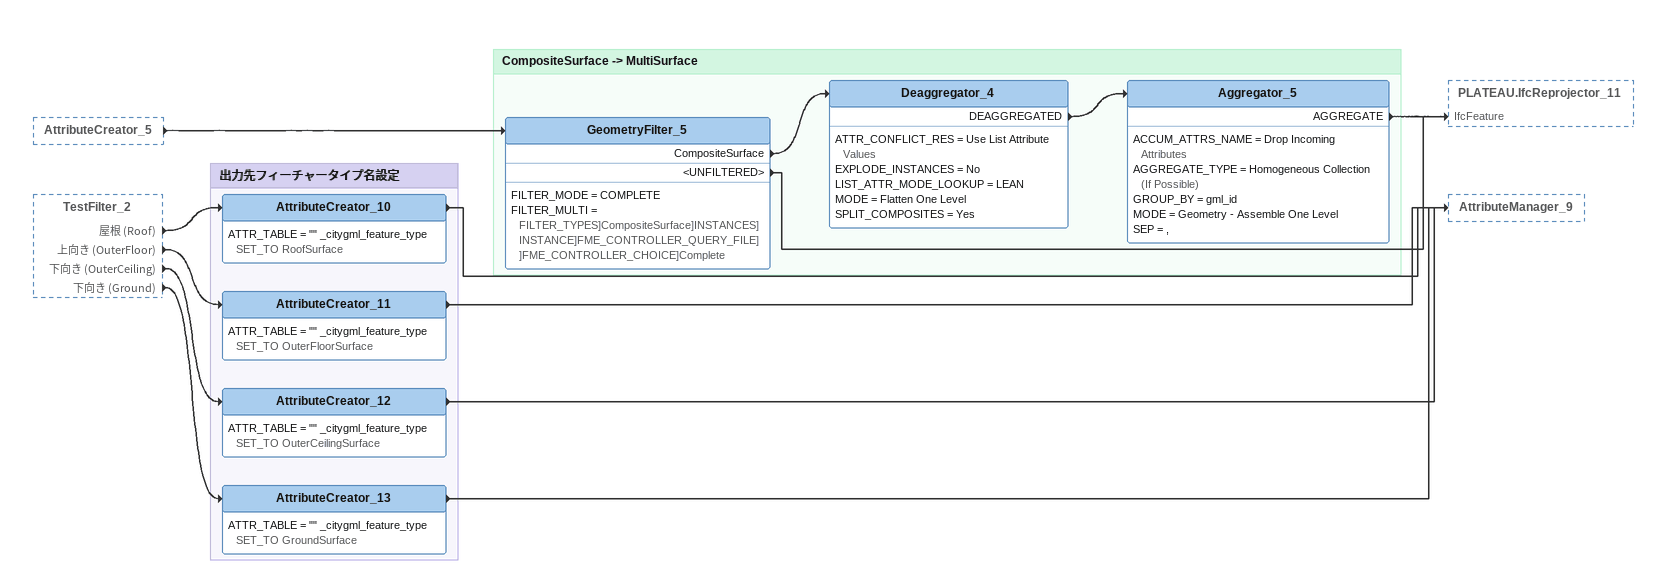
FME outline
AttributeCreator_5 [outside]
    -> GeometryFilter_5
TestFilter_2 [outside]
    屋根 (Roof) -> AttributeCreator_10
    上向き (OuterFloor) -> AttributeCreator_11
    下向き (OuterCeiling) -> AttributeCreator_12
    下向き (Ground) -> AttributeCreator_13

Bookmark: 出力先フィーチャータイプ名設定
AttributeCreator_10
    ATTR_TABLE = "" _citygml_feature_type SET_TO RoofSurface
    -> AttributeManager_9
AttributeCreator_11
    ATTR_TABLE = "" _citygml_feature_type SET_TO OuterFloorSurface
    -> AttributeManager_9
AttributeCreator_12
    ATTR_TABLE = "" _citygml_feature_type SET_TO OuterCeilingSurface
    -> AttributeManager_9
AttributeCreator_13
    ATTR_TABLE = "" _citygml_feature_type SET_TO GroundSurface
    -> AttributeManager_9

Bookmark: CompositeSurface -> MultiSurface
GeometryFilter_5
    FILTER_MODE = COMPLETE
    FILTER_MULTI = FILTER_TYPES]CompositeSurface]INSTANCES]INSTANCE]FME_CONTROLLER_QUERY_FILE]]FME_CONTROLLER_CHOICE]Complete
    CompositeSurface -> Deaggregator_4
    <UNFILTERED> -> PLATEAU.IfcReprojector_11 [IfcFeature]
Deaggregator_4
    ATTR_CONFLICT_RES = Use List Attribute Values
    EXPLODE_INSTANCES = No
    LIST_ATTR_MODE_LOOKUP = LEAN
    MODE = Flatten One Level
    SPLIT_COMPOSITES = Yes
    DEAGGREGATED -> Aggregator_5
Aggregator_5
    ACCUM_ATTRS_NAME = Drop Incoming Attributes
    AGGREGATE_TYPE = Homogeneous Collection (If Possible)
    GROUP_BY = gml_id
    MODE = Geometry - Assemble One Level
    SEP = ,
    AGGREGATE -> PLATEAU.IfcReprojector_11 [IfcFeature]
